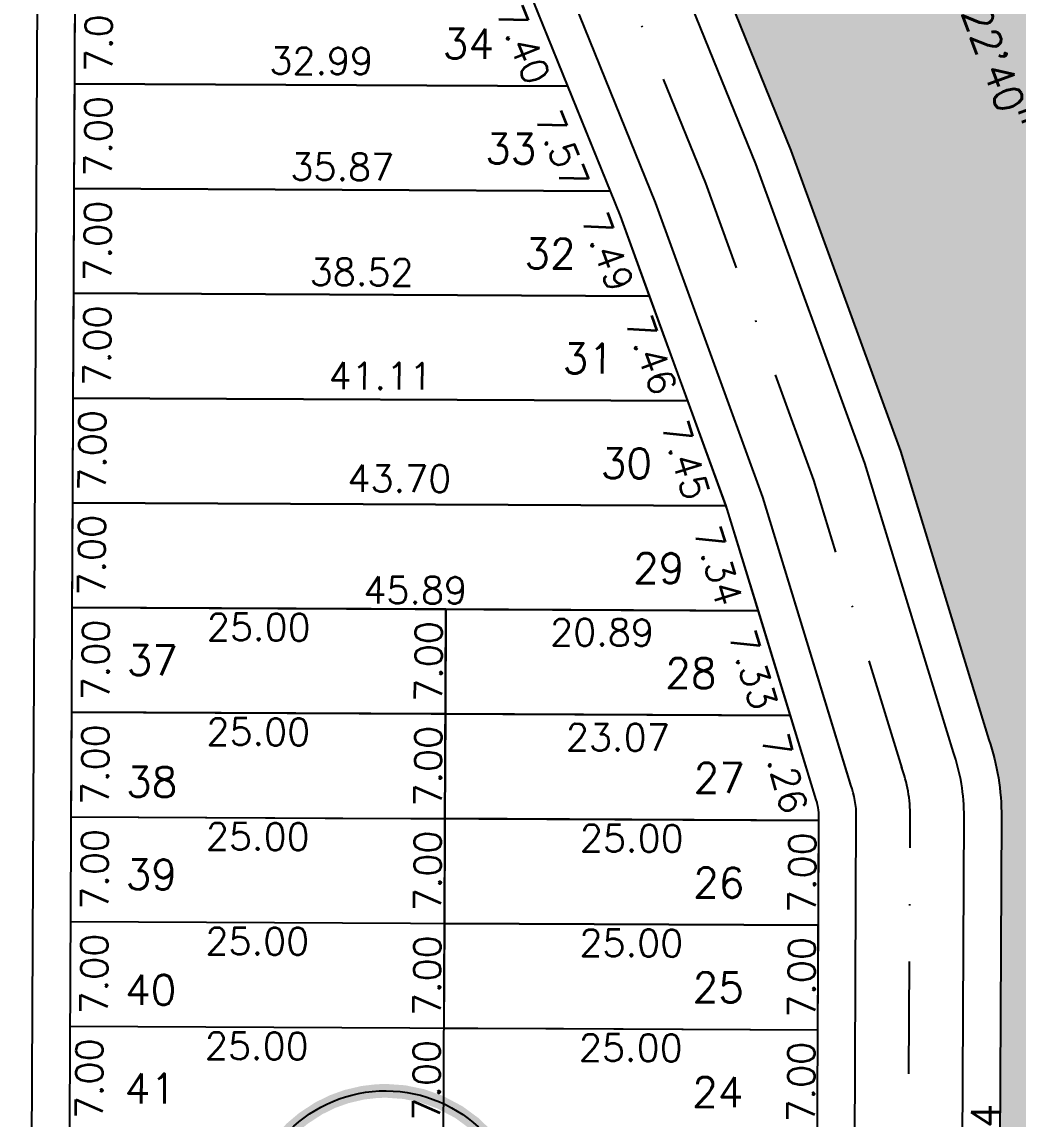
# Model space of a CAD drawing. Header units: millimetres. Extents: x -4430026 to 4783824, y 584 to 9593110.
# Drawn here: x 3050.2 to 3116.8, y 1856.4 to 1929.8 of the extents above; entities that cross this region are included whole.
import ezdxf
from ezdxf.enums import TextEntityAlignment as Align

# ---------------------------------------------------------------- set-up
doc = ezdxf.new("R2010")
doc.units = ezdxf.units.MM
doc.linetypes.add('DASHDOT', pattern=[1, 0.5, -0.25, 0, -0.25])
doc.linetypes.add('HIDDEN2', pattern=[0.1875, 0.125, -0.0625])
for name, color, linetype in [('BOUNDARY LOTES', 2, 'Continuous'), ('BOUNDARY VERDES', 92, 'Continuous'), ('Calçada', 1, 'Continuous'), ('Cota', 8, 'Continuous'), ('COTAS', 8, 'Continuous'), ('Lotes', 2, 'Continuous'), ('Numero de lotes', 5, 'Continuous'), ('númeraçãoquadras', 4, 'Continuous'), ('Projeção', 8, 'HIDDEN2'), ('QUADRA', 4, 'Continuous'), ('QUADROS', 2, 'Continuous'), ('Área Verde', 103, 'Continuous')]:
    doc.layers.add(name, color=color, linetype=linetype)
doc.styles.add('arcad1', font='romans.shx')
doc.styles.add('ROMANS', font='romans.shx')
doc.styles.add('STYLE1', font='sanss___.ttf')
doc.dimstyles.new('BOLA100', dxfattribs={"dimscale": 0, "dimtxt": 1.9, "dimasz": 0.18, "dimexe": 0.18, "dimexo": 0.063, "dimgap": 0, "dimtad": 1, "dimzin": 4, "dimdsep": 46, "dimtxsty": 'ROMANS', "dimcen": 0.09, "dimse1": 1, "dimse2": 1, "dimsd1": 1, "dimsd2": 1, "dimclrt": 256, "dimaunit": 1, "dimadec": 4, "dimazin": 0, "dimtfac": 1.2, "dimtix": 1, "dimtmove": 2, "dimatfit": 3, "dimfxl": 1, "dimtvp": 2, "dimtolj": 1, "dimtzin": 4, "dimarcsym": 0})
doc.dimstyles.get("Standard").update_dxf_attribs({"dimtxt": 0.18, "dimasz": 0.18, "dimexe": 0.18, "dimexo": 0.0625, "dimgap": 0.09, "dimtad": 0, "dimtih": 1, "dimtoh": 1, "dimdec": 4, "dimzin": 0, "dimdsep": 46, "dimtxsty": 'Standard', "dimcen": 0.09, "dimadec": 0, "dimazin": 0, "dimtfac": 1, "dimtdec": 4, "dimtofl": 0, "dimtmove": 0, "dimatfit": 3, "dimfxl": 1, "dimtolj": 1, "dimtzin": 0, "dimarcsym": 0})

# ---------------------------------------------------------------- blocks, each defined once
blk = doc.blocks.new('*D14373')
at = {"layer": 'DEFPOINTS', "color": 0, "linetype": 'ByBlock'}
for p in [(3604.911716839865, 1990.480090746032), (3526.384085516982, 1988.213258781657), (3530.47530264546, 1981.233788387856), (3075.494473396064, 1975.21301359845), (3524.484052509368, 1587.125151107655)]:
    blk.add_point(p, dxfattribs=at)
at = {"layer": 'COTAS', "linetype": 'ByBlock', "insert": (3531.365345708875, 1983.352887335888), "char_height": 1.9, "attachment_point": 5, "rotation": 45.69019537436011, "style": 'ROMANS'}
blk.add_mtext('\\A1;91°55\'24"', dxfattribs=at)
blk = doc.blocks.new('*D13751')
at = {"layer": 'DEFPOINTS', "color": 0, "linetype": 'ByBlock'}
for p in [(3109.622681141514, 1881.764970423707), (3115.699372157008, 1881.736183945917), (3109.357671376782, 1825.822646804252)]:
    blk.add_point(p, dxfattribs=at)
at = {"layer": 'COTAS', "linetype": 'ByBlock', "insert": (3114.616877933951, 1853.769522422117), "char_height": 1.9, "attachment_point": 5, "rotation": 89.72858067940417, "style": 'ROMANS'}
blk.add_mtext('\\A1;55.94', dxfattribs=at)
blk = doc.blocks.new('*D13778')
at = {"layer": 'DEFPOINTS', "color": 0, "linetype": 'ByBlock'}
for p in [(3103.390797701582, 1958.757422397533), (3112.911037004182, 1932.291211621107), (3120.091821163606, 1931.535030114538), (3120.091821163606, 1931.535030114538), (3130.852043315211, 1862.877831844971)]:
    blk.add_point(p, dxfattribs=at)
at = {"layer": 'COTAS', "linetype": 'ByBlock', "insert": (3114.377501232853, 1929.430508178427), "char_height": 1.9, "attachment_point": 5, "rotation": 290.2182040614317, "style": 'ROMANS'}
blk.add_mtext('\\A1;157°22\'40"', dxfattribs=at)
blk = doc.blocks.new('NUM_quadra')
at = {"color": 6, "const_width": 0.02}
blk.add_lwpolyline([(-0.0133520432061038, 0.1995538096409646), (-0.03396137207856104, 0.197095472313652), (-0.0578817124285985, 0.1914411329007772), (-0.07790545024554181, 0.1842029880920486), (-0.0980839678893761, 0.1742972611462264), (-0.1207629871017981, 0.1594249069193736), (-0.1377379490426744, 0.1450112319564166), (-0.1520556984439002, 0.1299194541657934), (-0.1625180437624446, 0.1165670856272393), (-0.1764344977441241, 0.09418528550563855), (-0.1852438537613963, 0.07539704665055813), (-0.1940684209960429, 0.04834716095183544), (-0.1985176143253418, 0.02430548914494118), (-0.2, 2.449293598294707e-17), (-0.1977479207858246, -0.02992924698156066), (-0.1921041628016216, -0.05564162681201971), (-0.1838936225002688, -0.07863291679524947), (-0.1712831141684111, -0.1032574200760946), (-0.1545538230998021, -0.126937448238237), (-0.1388948904680539, -0.143903472514972), (-0.1218702926523065, -0.1585800484576833), (-0.1045798103362554, -0.1704789232428245), (-0.08309400008057272, -0.1819213762882465), (-0.05305444697320133, -0.1928347107145593), (-0.03024527360995229, -0.1976998316242559), (-3.673940397442059e-17, -0.2), (0.03093315800827364, -0.1975933696651666), (0.06772550614199915, -0.1881841008635162), (0.1069104891608479, -0.1690270608730692), (0.1240420910364873, -0.1568870920480579), (0.1407237443089076, -0.1421155437933556), (0.1613804970022024, -0.118136934052489), (0.1736687274357323, -0.09919260612995974), (0.1869657857282061, -0.0710196801389201), (0.1962420223455323, -0.03858845249210724), (0.2, 0), (0.1989460999390915, 0.02050486086334195), (0.1943382022861565, 0.04725106487884616), (0.1870936531840374, 0.07068214016462095), (0.1741307933804454, 0.09837919900414235), (0.1635485483198982, 0.1151167769808291), (0.147166134549038, 0.1354331157505226), (0.1285083774114599, 0.1532501123493023), (0.1062576314788641, 0.1694382358043837), (0.07819320380287934, 0.1840810225934259), (0.05327206202334694, 0.1927747063485785), (0.02666753040880443, 0.1982141337591634), (1.224646799147353e-17, 0.2)], close=True, dxfattribs=at)
blk.add_circle((0, 0), 0.2)
at = {"color": 3, "insert": (-0.1114319926046001, 0.1285282569724242), "char_height": 0.038, "width": 0.2663, "attachment_point": 1, "style": 'STYLE1'}
blk.add_mtext('\\fArial|b0|i0|c0|p34;QUADRA', dxfattribs=at)
at = {"color": 3, "style": 'STYLE1'}
blk.add_attdef('00', text='', height=0.13, dxfattribs=at).set_placement((-2.886579864025407e-15, -0.1334628551621867), align=Align.CENTER)
blk = doc.blocks.new('*D8384')
at = {"layer": 'DEFPOINTS', "color": 0}
for p in [(3054.738240939128, 1876.602683845865), (3054.705080937567, 1869.602762388142), (3058.672635093969, 1869.583967305537)]:
    blk.add_point(p, dxfattribs=at)
at = {"layer": 'Cota', "color": 41, "insert": (3055.089255487921, 1873.100981749488), "char_height": 1.8, "attachment_point": 5, "rotation": 89.72858067941523, "style": 'ROMANS'}
blk.add_mtext('\\A1;7.00', dxfattribs=at)
blk = doc.blocks.new('*D8385')
at = {"layer": 'DEFPOINTS', "color": 0}
for p in [(3054.705080937566, 1869.602762388141), (3058.63947509327, 1862.584045847806), (3058.639475093492, 1862.584045847804)]:
    blk.add_point(p, dxfattribs=at)
at = {"layer": 'Cota', "color": 41, "insert": (3055.05609548745, 1866.101060291759), "char_height": 1.8, "attachment_point": 5, "rotation": 89.72858067932498, "style": 'ROMANS'}
blk.add_mtext('\\A1;7.00', dxfattribs=at)
blk = doc.blocks.new('*D8386')
at = {"layer": 'DEFPOINTS', "color": 0}
for p in [(3053.431304747242, 1862.608717972751), (3053.39814474568, 1855.608796515028), (3058.311878701116, 1855.585519193044)]:
    blk.add_point(p, dxfattribs=at)
at = {"layer": 'Cota', "color": 41, "insert": (3054.728499095067, 1859.102533636994), "char_height": 1.8, "attachment_point": 5, "rotation": 89.72858067941523, "style": 'ROMANS'}
blk.add_mtext('\\A1;7.00', dxfattribs=at)
blk = doc.blocks.new('*D8421')
at = {"layer": 'DEFPOINTS', "color": 0}
for p in [(3078.431024238524, 1862.490289395736), (3080.893511602337, 1862.478624110226), (3078.39786423696, 1855.490367938012)]:
    blk.add_point(p, dxfattribs=at)
at = {"layer": 'Cota', "color": 41, "insert": (3077.276971995228, 1858.995717095932), "char_height": 1.8, "attachment_point": 5, "rotation": 89.72858068766274, "style": 'ROMANS'}
blk.add_mtext('\\A1;7.00', dxfattribs=at)
blk = doc.blocks.new('*D8422')
at = {"layer": 'DEFPOINTS', "color": 0}
for p in [(3078.464184240402, 1869.490210853459), (3080.926671602813, 1869.478545567956), (3078.431024238524, 1862.490289395736)]:
    blk.add_point(p, dxfattribs=at)
at = {"layer": 'Cota', "color": 41, "insert": (3077.310131995704, 1865.995638553662), "char_height": 1.8, "attachment_point": 5, "rotation": 89.72858068766274, "style": 'ROMANS'}
blk.add_mtext('\\A1;7.00', dxfattribs=at)
blk = doc.blocks.new('*D8423')
at = {"layer": 'DEFPOINTS', "color": 0}
for p in [(3078.497344241964, 1876.490132311184), (3080.959831603291, 1876.478467025687), (3078.464184240402, 1869.490210853459)]:
    blk.add_point(p, dxfattribs=at)
at = {"layer": 'Cota', "color": 41, "insert": (3077.343291996182, 1872.995560011392), "char_height": 1.8, "attachment_point": 5, "rotation": 89.72858068766274, "style": 'ROMANS'}
blk.add_mtext('\\A1;7.00', dxfattribs=at)
blk = doc.blocks.new('*D8424')
at = {"layer": 'DEFPOINTS', "color": 0}
for p in [(3053.431304747238, 1862.608717972751), (3078.431024239117, 1862.490289395733), (3078.408026568075, 1857.635588448582)]:
    blk.add_point(p, dxfattribs=at)
at = {"layer": 'Cota', "color": 41, "insert": (3065.925220537226, 1861.29476234392), "char_height": 1.8, "attachment_point": 5, "rotation": 359.7285806793863, "style": 'ROMANS'}
blk.add_mtext('\\A1;25.00', dxfattribs=at)
blk = doc.blocks.new('*D8425')
at = {"layer": 'DEFPOINTS', "color": 0}
for p in [(3078.431024239118, 1862.490289395733), (3103.430743730998, 1862.371860818714), (3103.407746059951, 1857.517159871561)]:
    blk.add_point(p, dxfattribs=at)
at = {"layer": 'Cota', "color": 41, "insert": (3090.924940029105, 1861.176333766911), "char_height": 1.8, "attachment_point": 5, "rotation": 359.72858067933146, "style": 'ROMANS'}
blk.add_mtext('\\A1;25.00', dxfattribs=at)
blk = doc.blocks.new('*D8479')
at = {"layer": 'DEFPOINTS', "color": 0}
for p in [(3103.430743730994, 1862.371860818714), (3105.930715672569, 1862.360017961046), (3103.397583729433, 1855.371939360991)]:
    blk.add_point(p, dxfattribs=at)
at = {"layer": 'Cota', "color": 41, "insert": (3102.314176064954, 1858.877110947279), "char_height": 1.8, "attachment_point": 5, "rotation": 89.728580679325, "style": 'ROMANS'}
blk.add_mtext('\\A1;7.00', dxfattribs=at)
blk = doc.blocks.new('*D8512')
at = {"layer": 'DEFPOINTS', "color": 0}
for p in [(3053.464464749392, 1869.608639430475), (3078.464184241276, 1869.490210853455), (3078.441186570233, 1864.635509906303)]:
    blk.add_point(p, dxfattribs=at)
at = {"layer": 'Cota', "color": 41, "insert": (3065.958380539383, 1868.294683801643), "char_height": 1.8, "attachment_point": 5, "rotation": 359.72858067938216, "style": 'ROMANS'}
blk.add_mtext('\\A1;25.00', dxfattribs=at)
blk = doc.blocks.new('*D8513')
at = {"layer": 'DEFPOINTS', "color": 0}
for p in [(3053.497624750365, 1876.608560888203), (3078.497344242248, 1876.490132311183), (3078.474346571205, 1871.635431364033)]:
    blk.add_point(p, dxfattribs=at)
at = {"layer": 'Cota', "color": 41, "insert": (3065.991540540355, 1875.294605259372), "char_height": 1.8, "attachment_point": 5, "rotation": 359.72858067938216, "style": 'ROMANS'}
blk.add_mtext('\\A1;25.00', dxfattribs=at)
blk = doc.blocks.new('*D8514')
at = {"layer": 'DEFPOINTS', "color": 0}
for p in [(3078.464184240686, 1869.490210853456), (3103.463903732566, 1869.371782276438), (3103.440906061519, 1864.517081329286)]:
    blk.add_point(p, dxfattribs=at)
at = {"layer": 'Cota', "color": 41, "insert": (3090.958100030673, 1868.176255224636), "char_height": 1.8, "attachment_point": 5, "rotation": 359.72858067933146, "style": 'ROMANS'}
blk.add_mtext('\\A1;25.00', dxfattribs=at)
blk = doc.blocks.new('*D8515')
at = {"layer": 'DEFPOINTS', "color": 0}
for p in [(3103.463903732563, 1869.371782276438), (3105.963875674138, 1869.359939418769), (3103.430743731001, 1862.371860818714)]:
    blk.add_point(p, dxfattribs=at)
at = {"layer": 'Cota', "color": 41, "insert": (3102.347336066523, 1865.877032405002), "char_height": 1.8, "attachment_point": 5, "rotation": 89.728580679325, "style": 'ROMANS'}
blk.add_mtext('\\A1;7.00', dxfattribs=at)
blk = doc.blocks.new('*D8516')
at = {"layer": 'DEFPOINTS', "color": 0}
for p in [(3078.497344242248, 1876.490132311183), (3103.497063734132, 1876.371703734165), (3103.474066063085, 1871.517002787013)]:
    blk.add_point(p, dxfattribs=at)
at = {"layer": 'Cota', "color": 41, "insert": (3090.991260032237, 1875.176176682364), "char_height": 1.8, "attachment_point": 5, "rotation": 359.72858067933146, "style": 'ROMANS'}
blk.add_mtext('\\A1;25.00', dxfattribs=at)
blk = doc.blocks.new('*D8517')
at = {"layer": 'DEFPOINTS', "color": 0}
for p in [(3103.497063734125, 1876.371703734165), (3105.997035675703, 1876.359860876496), (3103.463903732564, 1869.371782276441)]:
    blk.add_point(p, dxfattribs=at)
at = {"layer": 'Cota', "color": 41, "insert": (3102.380496068087, 1872.876953862729), "char_height": 1.8, "attachment_point": 5, "rotation": 89.728580679325, "style": 'ROMANS'}
blk.add_mtext('\\A1;7.00', dxfattribs=at)
blk = doc.blocks.new('*D8518')
at = {"layer": 'DEFPOINTS', "color": 0}
for p in [(3078.530504243602, 1883.490053768909), (3101.596735325449, 1883.380784505905), (3101.572538774463, 1878.273005434473)]:
    blk.add_point(p, dxfattribs=at)
at = {"layer": 'QUADROS', "color": 41, "insert": (3090.056476948062, 1881.927599671014), "char_height": 1.8, "attachment_point": 5, "rotation": 359.7285806882945, "style": 'ROMANS'}
blk.add_mtext('\\A1;23.07', dxfattribs=at)
blk = doc.blocks.new('*D8519')
at = {"layer": 'DEFPOINTS', "color": 0}
for p in [(3078.563664245203, 1890.489975226493), (3099.450639099039, 1890.391029527768), (3099.426479557842, 1885.291063050017)]:
    blk.add_point(p, dxfattribs=at)
at = {"layer": 'QUADROS', "color": 41, "insert": (3089.000045845447, 1888.94049550453), "char_height": 1.8, "attachment_point": 5, "rotation": 359.7285806882945, "style": 'ROMANS'}
blk.add_mtext('\\A1;20.89', dxfattribs=at)
blk = doc.blocks.new('*D8520')
at = {"layer": 'DEFPOINTS', "color": 0}
for p in [(3054.804560942371, 1890.602526761172), (3054.771400940806, 1883.602605303448), (3058.738955097211, 1883.583810220842)]:
    blk.add_point(p, dxfattribs=at)
at = {"layer": 'Cota', "color": 41, "insert": (3055.155575491165, 1887.100824664794), "char_height": 1.8, "attachment_point": 5, "rotation": 89.72858067938546, "style": 'ROMANS'}
blk.add_mtext('\\A1;7.00', dxfattribs=at)
blk = doc.blocks.new('*D8521')
at = {"layer": 'DEFPOINTS', "color": 0}
for p in [(3054.771400940805, 1883.602605303448), (3058.705795096511, 1876.583888763112), (3058.705795096734, 1876.583888763111)]:
    blk.add_point(p, dxfattribs=at)
at = {"layer": 'Cota', "color": 41, "insert": (3055.122415490691, 1880.100903207066), "char_height": 1.8, "attachment_point": 5, "rotation": 89.72858067932498, "style": 'ROMANS'}
blk.add_mtext('\\A1;7.00', dxfattribs=at)
blk = doc.blocks.new('*D8522')
at = {"layer": 'DEFPOINTS', "color": 0}
for p in [(3078.530504243641, 1883.490053768766), (3080.992991606051, 1883.478388483263), (3078.497344241767, 1876.490132311043)]:
    blk.add_point(p, dxfattribs=at)
at = {"layer": 'Cota', "color": 41, "insert": (3077.376451998943, 1879.995481468969), "char_height": 1.8, "attachment_point": 5, "rotation": 89.72858068766274, "style": 'ROMANS'}
blk.add_mtext('\\A1;7.00', dxfattribs=at)
blk = doc.blocks.new('*D8523')
at = {"layer": 'DEFPOINTS', "color": 0}
for p in [(3078.563664245202, 1890.489975226492), (3081.026151606528, 1890.478309940994), (3078.530504243641, 1883.490053768766)]:
    blk.add_point(p, dxfattribs=at)
at = {"layer": 'Cota', "color": 41, "insert": (3077.40961199942, 1886.995402926699), "char_height": 1.8, "attachment_point": 5, "rotation": 89.72858068766274, "style": 'ROMANS'}
blk.add_mtext('\\A1;7.00', dxfattribs=at)
blk = doc.blocks.new('*D8524')
at = {"layer": 'DEFPOINTS', "color": 0}
for p in [(3053.530784752635, 1883.608482345782), (3078.530504244515, 1883.490053768762), (3078.507506573472, 1878.635352821612)]:
    blk.add_point(p, dxfattribs=at)
at = {"layer": 'Cota', "color": 41, "insert": (3066.024700542623, 1882.294526716951), "char_height": 1.8, "attachment_point": 5, "rotation": 359.7285806793832, "style": 'ROMANS'}
blk.add_mtext('\\A1;25.00', dxfattribs=at)
blk = doc.blocks.new('*D8525')
at = {"layer": 'DEFPOINTS', "color": 0}
for p in [(3053.563944753606, 1890.60840380351), (3078.563664245486, 1890.489975226491), (3078.540666574444, 1885.635274279339)]:
    blk.add_point(p, dxfattribs=at)
at = {"layer": 'Cota', "color": 41, "insert": (3066.057860543594, 1889.294448174678), "char_height": 1.8, "attachment_point": 5, "rotation": 359.72858067938427, "style": 'ROMANS'}
blk.add_mtext('\\A1;25.00', dxfattribs=at)
blk = doc.blocks.new('*D8526')
at = {"layer": 'DEFPOINTS', "color": 0}
for p in [(3099.450639099039, 1890.391029527768), (3101.596735325448, 1883.380784505904), (3096.728074781408, 1881.890306785276)]:
    blk.add_point(p, dxfattribs=at)
at = {"layer": 'QUADROS', "color": 41, "insert": (3099.097332371831, 1886.449246852892), "char_height": 1.8, "attachment_point": 5, "rotation": 287.02129420976786, "style": 'ROMANS'}
blk.add_mtext('\\A1;7.33', dxfattribs=at)
blk = doc.blocks.new('*D8527')
at = {"layer": 'DEFPOINTS', "color": 0}
for p in [(3101.596735325448, 1883.380784505905), (3096.790348553729, 1882.080470316744), (3103.492958481349, 1876.371723181554)]:
    blk.add_point(p, dxfattribs=at)
at = {"layer": 'QUADROS', "color": 41, "insert": (3101.213533186262, 1879.516081806222), "char_height": 1.8, "attachment_point": 5, "rotation": 285.13834548939894, "style": 'ROMANS'}
blk.add_mtext('\\A1;7.26', dxfattribs=at)
blk = doc.blocks.new('*D8528')
at = {"layer": 'DEFPOINTS', "color": 0}
for p in [(3054.937200948752, 1918.602212592208), (3054.90404094719, 1911.602291134485), (3058.871595103592, 1911.58349605188)]:
    blk.add_point(p, dxfattribs=at)
at = {"layer": 'Cota', "color": 41, "insert": (3055.288215497544, 1915.100510495831), "char_height": 1.8, "attachment_point": 5, "rotation": 89.72858067941523, "style": 'ROMANS'}
blk.add_mtext('\\A1;7.00', dxfattribs=at)
blk = doc.blocks.new('*D8529')
at = {"layer": 'DEFPOINTS', "color": 0}
for p in [(3054.90404094719, 1911.602291134484), (3058.838435102893, 1904.583574594148), (3058.838435103115, 1904.583574594147)]:
    blk.add_point(p, dxfattribs=at)
at = {"layer": 'Cota', "color": 41, "insert": (3055.255055497072, 1908.100589038102), "char_height": 1.8, "attachment_point": 5, "rotation": 89.72858067932498, "style": 'ROMANS'}
blk.add_mtext('\\A1;7.00', dxfattribs=at)
blk = doc.blocks.new('*D8530')
at = {"layer": 'DEFPOINTS', "color": 0}
for p in [(3053.630264756863, 1904.608246719094), (3053.597104755303, 1897.608325261372), (3058.510838710738, 1897.585047939388)]:
    blk.add_point(p, dxfattribs=at)
at = {"layer": 'Cota', "color": 41, "insert": (3054.927459104689, 1901.102062383338), "char_height": 1.8, "attachment_point": 5, "rotation": 89.72858067942266, "style": 'ROMANS'}
blk.add_mtext('\\A1;7.00', dxfattribs=at)
blk = doc.blocks.new('*D8531')
at = {"layer": 'DEFPOINTS', "color": 0}
for p in [(3053.597104755303, 1897.608325261372), (3053.56394475373, 1890.608403803648), (3058.477678710261, 1890.58512648165)]:
    blk.add_point(p, dxfattribs=at)
at = {"layer": 'Cota', "color": 41, "insert": (3054.894299104218, 1894.102140925607), "char_height": 1.8, "attachment_point": 5, "rotation": 89.72858067932498, "style": 'ROMANS'}
blk.add_mtext('\\A1;7.00', dxfattribs=at)
blk = doc.blocks.new('*D8532')
at = {"layer": 'DEFPOINTS', "color": 0}
for p in [(3055.003520951992, 1932.602055507516), (3054.970360950428, 1925.602134049791), (3058.937915106834, 1925.583338967186)]:
    blk.add_point(p, dxfattribs=at)
at = {"layer": 'Cota', "color": 41, "insert": (3055.354535500787, 1929.100353411138), "char_height": 1.8, "attachment_point": 5, "rotation": 89.72858067939295, "style": 'ROMANS'}
blk.add_mtext('\\A1;7.00', dxfattribs=at)
blk = doc.blocks.new('*D8533')
at = {"layer": 'DEFPOINTS', "color": 0}
for p in [(3054.970360950428, 1925.602134049791), (3058.904755106134, 1918.583417509454), (3058.904755106356, 1918.583417509453)]:
    blk.add_point(p, dxfattribs=at)
at = {"layer": 'Cota', "color": 41, "insert": (3055.321375500313, 1922.100431953409), "char_height": 1.8, "attachment_point": 5, "rotation": 89.72858067932498, "style": 'ROMANS'}
blk.add_mtext('\\A1;7.00', dxfattribs=at)
blk = doc.blocks.new('*D8534')
at = {"layer": 'DEFPOINTS', "color": 0}
for p in [(3097.291672816369, 1897.401335517882), (3092.25372816995, 1895.849798018532), (3099.450639099039, 1890.391029527768)]:
    blk.add_point(p, dxfattribs=at)
at = {"layer": 'QUADROS', "color": 41, "insert": (3096.773746760231, 1893.404227877502), "char_height": 1.8, "attachment_point": 5, "rotation": 287.1172798996181, "style": 'ROMANS'}
blk.add_mtext('\\A1;7.34', dxfattribs=at)
blk = doc.blocks.new('*D8535')
at = {"layer": 'DEFPOINTS', "color": 0}
for p in [(3094.737850570087, 1904.41351201818), (3090.060029630744, 1902.972881937454), (3097.291672816369, 1897.401335517882)]:
    blk.add_point(p, dxfattribs=at)
at = {"layer": 'QUADROS', "color": 41, "insert": (3094.597414349277, 1900.470922832015), "char_height": 1.8, "attachment_point": 5, "rotation": 287.117279899692, "style": 'ROMANS'}
blk.add_mtext('\\A1;7.45', dxfattribs=at)
blk = doc.blocks.new('*D8536')
at = {"layer": 'DEFPOINTS', "color": 0}
for p in [(3092.184028323807, 1911.42568851848), (3087.636251551631, 1909.769396282908), (3094.737850570088, 1904.413512018181)]:
    blk.add_point(p, dxfattribs=at)
at = {"layer": 'QUADROS', "color": 41, "insert": (3092.29580817657, 1907.495261525858), "char_height": 1.8, "attachment_point": 5, "rotation": 290.0115340745444, "style": 'ROMANS'}
blk.add_mtext('\\A1;7.46', dxfattribs=at)
blk = doc.blocks.new('*D8537')
at = {"layer": 'DEFPOINTS', "color": 0}
for p in [(3089.562614559093, 1918.438185213065), (3084.706474413371, 1916.622861345433), (3092.184028323805, 1911.425688518479)]:
    blk.add_point(p, dxfattribs=at)
at = {"layer": 'QUADROS', "color": 41, "insert": (3089.389272361594, 1914.377169162502), "char_height": 1.8, "attachment_point": 5, "rotation": 290.49676470783265, "style": 'ROMANS'}
blk.add_mtext('\\A1;7.49', dxfattribs=at)
blk = doc.blocks.new('*D8538')
at = {"layer": 'DEFPOINTS', "color": 0}
for p in [(3086.723315537357, 1925.451714072871), (3081.579061939463, 1923.369156989264), (3089.562614559093, 1918.438185213065)]:
    blk.add_point(p, dxfattribs=at)
at = {"layer": 'QUADROS', "color": 41, "insert": (3086.335638937707, 1921.213286686967), "char_height": 1.8, "attachment_point": 5, "rotation": 292.0396643724708, "style": 'ROMANS'}
blk.add_mtext('\\A1;7.57', dxfattribs=at)
blk = doc.blocks.new('*D8539')
at = {"layer": 'DEFPOINTS', "color": 0}
for p in [(3083.947300328286, 1932.308921656527), (3079.029081071541, 1930.317870446292), (3086.723315537357, 1925.45171407287)]:
    blk.add_point(p, dxfattribs=at)
at = {"layer": 'QUADROS', "color": 41, "insert": (3083.754016163452, 1928.240160782068), "char_height": 1.8, "attachment_point": 5, "rotation": 292.0396643724313, "style": 'ROMANS'}
blk.add_mtext('\\A1;7.40', dxfattribs=at)
blk = doc.blocks.new('*D8542')
at = {"layer": 'DEFPOINTS', "color": 0}
for p in [(3053.563944753486, 1890.608403803649), (3099.450639099039, 1890.391029527768), (3099.439547412748, 1888.049626278337)]:
    blk.add_point(p, dxfattribs=at)
at = {"layer": 'QUADROS', "color": 41, "insert": (3076.513253954486, 1891.758273019415), "char_height": 1.8, "attachment_point": 5, "rotation": 359.7285806882945, "style": 'ROMANS'}
blk.add_mtext('\\A1;45.89', dxfattribs=at)
blk = doc.blocks.new('*D8543')
at = {"layer": 'DEFPOINTS', "color": 0}
for p in [(3053.597104755049, 1897.608325261372), (3097.291672816369, 1897.401335517882), (3097.282758500772, 1895.519565067563)]:
    blk.add_point(p, dxfattribs=at)
at = {"layer": 'QUADROS', "color": 41, "insert": (3075.452528184626, 1899.223019542622), "char_height": 1.8, "attachment_point": 5, "rotation": 359.7285806882945, "style": 'ROMANS'}
blk.add_mtext('\\A1;43.70', dxfattribs=at)
blk = doc.blocks.new('*D8544')
at = {"layer": 'DEFPOINTS', "color": 0}
for p in [(3053.630264756864, 1904.608246719094), (3094.737850570087, 1904.41351201818), (3094.728246512791, 1902.386140311932)]:
    blk.add_point(p, dxfattribs=at)
at = {"layer": 'QUADROS', "color": 41, "insert": (3074.191507320694, 1906.083467265911), "char_height": 1.8, "attachment_point": 5, "rotation": 359.7285806882945, "style": 'ROMANS'}
blk.add_mtext('\\A1;41.11', dxfattribs=at)
blk = doc.blocks.new('*D8545')
at = {"layer": 'DEFPOINTS', "color": 0}
for p in [(3053.663424758171, 1911.608168176819), (3092.184028323806, 1911.42568851848), (3092.174118481647, 1909.333767053692)]:
    blk.add_point(p, dxfattribs=at)
at = {"layer": 'QUADROS', "color": 41, "insert": (3072.930870413345, 1913.024966486593), "char_height": 1.8, "attachment_point": 5, "rotation": 359.7285806882945, "style": 'ROMANS'}
blk.add_mtext('\\A1;38.52', dxfattribs=at)
blk = doc.blocks.new('*D8546')
at = {"layer": 'DEFPOINTS', "color": 0}
for p in [(3053.696584759906, 1918.608089634541), (3089.562614559093, 1918.438185213065), (3089.552840606144, 1916.374949326887)]:
    blk.add_point(p, dxfattribs=at)
at = {"layer": 'QUADROS', "color": 41, "insert": (3071.636879421068, 1920.05986114157), "char_height": 1.8, "attachment_point": 5, "rotation": 359.7285806882945, "style": 'ROMANS'}
blk.add_mtext('\\A1;35.87', dxfattribs=at)
blk = doc.blocks.new('*D8547')
at = {"layer": 'DEFPOINTS', "color": 0}
for p in [(3053.729744761297, 1925.608011092265), (3086.723315537356, 1925.451714072871), (3086.713910040972, 1923.466257648955)]:
    blk.add_point(p, dxfattribs=at)
at = {"layer": 'QUADROS', "color": 41, "insert": (3070.234178367461, 1927.144365762828), "char_height": 1.8, "attachment_point": 5, "rotation": 359.7285806882945, "style": 'ROMANS'}
blk.add_mtext('\\A1;32.99', dxfattribs=at)

msp = doc.modelspace()

# ---------------------------------------------------------------- hatches: boundary and pattern name
at = {"layer": 'BOUNDARY VERDES'}
h = msp.add_hatch(dxfattribs=at)
h.set_pattern_fill('GRASS', color=256, scale=3, angle=-0.271419311709254, style=0)
h.set_pattern_definition([(89.72858068829075, (3078.913099958789, 1593.619711941736), (-2.11124754344222, 2.131345538752566), [0.5624999999999998, -3.680140688999999]), (44.72858068829074, (3078.913099958789, 1593.619711941736), (-2.111247543999205, 2.131345539314854), [0.5625, -2.4375]), (134.7285806882907, (3078.913099958789, 1593.619711941736), (-2.131345539314854, -2.111247543999205), [0.5625, -2.4375])])
edge = h.paths.add_edge_path()
edge.add_line((3248.029637216011, 1759.928349246126), (3165.143377995435, 1785.420314749782))
edge.add_line((3165.143377995436, 1785.420314749782), (3159.727347875487, 1817.91116998172))
edge.add_line((3159.727347875488, 1817.91116998172), (3154.269339797101, 1827.011036350136))
edge.add_line((3154.269339797101, 1827.011036350136), (3130.852277945799, 1862.879585232885))
edge.add_line((3130.852277945799, 1862.879585232885), (3120.092055794201, 1931.53678350245))
edge.add_line((3120.092055794201, 1931.53678350245), (3103.39103233217, 1958.759175785447))
edge.add_line((3103.39103233217, 1958.759175785447), (3100.915733512735, 1975.947846163658))
edge.add_line((3100.915733512736, 1975.947846163658), (3080.721496309015, 1975.363747944664))
edge.add_line((3080.721496309015, 1975.363747944664), (3083.218490152134, 1966.142802923372))
edge.add_line((3083.218490152134, 1966.142802923371), (3084.64766954472, 1962.276357915141))
edge.add_line((3084.64766954472, 1962.276357915142), (3088.088883713485, 1953.949822353943))
edge.add_line((3088.088883713485, 1953.949822353943), (3094.136415202034, 1939.651956394109))
edge.add_line((3094.136415202034, 1939.651956394109), (3101.624377729957, 1921.15547508345))
edge.add_line((3101.624377729957, 1921.15547508345), (3108.944664294082, 1901.055743594693))
edge.add_line((3108.944664294082, 1901.055743594693), (3114.853488421574, 1881.754509840539))
edge.add_arc((3099.998453535185, 1876.673374286095), 15.69999999995151, -0.2714193206310256, 18.883152145261704, ccw=False)
edge.add_line((3115.698277376031, 1876.599001139723), (3115.510894210985, 1837.043290163729))
edge.add_line((3115.510894210985, 1837.04329016373), (3226.032091453106, 1710.203165965039))
edge.add_line((3226.032091453106, 1710.203165965039), (3243.994408792268, 1684.135810448027))
edge.add_line((3243.994408792268, 1684.135810448028), (3289.809524246125, 1592.620654227697))
edge.add_line((3289.809524246125, 1592.620654227696), (3465.934977293367, 1591.789438431038))
edge.add_line((3465.934977293366, 1591.789438431038), (3402.047700452167, 1629.417426307541))
edge.add_line((3402.047700452169, 1629.41742630754), (3386.235006165332, 1653.697790509898))
edge.add_line((3386.235006165331, 1653.697790509898), (3301.388583205662, 1732.11078431849))
edge.add_line((3301.388583205661, 1732.11078431849), (3267.502186354127, 1743.277107127421))
edge.add_line((3267.502186354128, 1743.277107127421), (3248.029637216012, 1759.928349246126))

# ---------------------------------------------------------------- linework, layer by layer
at = {"layer": 'BOUNDARY LOTES', "elevation": 2.439200347918005}
for points in [[(3083.947300328282, 1932.308921656527), (3053.762165675035, 1932.451914562721), (3053.729744761293, 1925.608011092266), (3086.723315537357, 1925.451714072871)], [(3086.723315537357, 1925.451714072871), (3053.729744761295, 1925.608011092265), (3053.696584759732, 1918.608089634542), (3089.56261455909, 1918.438185213067)], [(3090.234867255822, 1916.777612073896), (3089.562614559097, 1918.438185213067), (3053.696584759728, 1918.608089634542), (3053.663424758167, 1911.608168176818), (3092.184028323801, 1911.425688518481)], [(3092.184028323799, 1911.425688518482), (3053.663424758167, 1911.608168176819), (3053.630264756606, 1904.608246719097), (3094.737850570084, 1904.413512018183)], [(3094.737850570084, 1904.413512018182), (3053.63026475661, 1904.608246719097), (3053.597104755048, 1897.608325261373), (3097.291672816367, 1897.401335517883)], [(3097.372285370338, 1897.179992995942), (3097.291672816367, 1897.401335517883), (3053.597104755043, 1897.608325261373), (3053.56394475348, 1890.608403803649), (3099.450639099039, 1890.39102952777)], [(3078.563664245205, 1890.489975226492), (3053.563944753485, 1890.608403803649), (3053.530784751922, 1883.608482345925), (3078.5305042436, 1883.490053768909)], [(3099.450639099035, 1890.391029527768), (3078.563664245203, 1890.489975226493), (3078.530504243602, 1883.49005376891), (3101.596735325445, 1883.380784505906)], [(3078.530504243602, 1883.490053768909), (3053.530784751922, 1883.608482345926), (3053.497624750363, 1876.6085608882), (3062.497523767437, 1876.56592660048), (3070.497434004837, 1876.528029455827), (3078.497344241995, 1876.490132311186)], [(3103.497063734123, 1876.371703734166), (3078.497344242241, 1876.490132311184), (3078.464184240683, 1869.490210853459), (3103.46390373256, 1869.371782276439)], [(3103.463903732558, 1869.37178227644), (3078.464184240679, 1869.490210853458), (3078.431024239116, 1862.490289395735), (3086.430934476522, 1862.452392251086), (3094.430844713926, 1862.414495106436), (3103.430743730996, 1862.371860818714)]]:
    msp.add_lwpolyline(points, close=True, dxfattribs=at)
msp.add_lwpolyline([(3101.596735325446, 1883.380784505905), (3078.530504243602, 1883.490053768908), (3078.497344241995, 1876.490132311186), (3103.492958481349, 1876.371723181555, 0.08699971681101978), (3103.322750997582, 1877.742736861839)], format="xyb", close=True, dxfattribs=at)
at = {"layer": 'Calçada'}
for p, q in [((3050.224497310519, 1713.410890650655, 2.439200347918005), (3051.378519405185, 1957.019565035533, 2.439200347918005)), ((3099.29046164921, 1920.25837200769, 2.439200347918005), (3091.826367086187, 1938.695895575784, 2.439200347918005)), ((3106.573275170354, 1900.261532406441, 2.439200347918005), (3099.29046164921, 1920.25837200769, 2.439200347918005)), ((3112.495564946462, 1880.916312974948, 2.439200347918005), (3106.573275170354, 1900.261532406441, 2.439200347918005)), ((3105.232409383739, 1714.950820189294, 2.439200347918005), (3105.998386213181, 1876.644951427606, 2.439200347918005)), ((3113.017177145718, 1838.37550980047, 2.439200347918005), (3113.198305426858, 1876.610843997422, 2.439200347918005))]:
    msp.add_line(p, q, dxfattribs=at)
at = {"layer": 'Calçada', "elevation": 2.439200347918005}
msp.add_lwpolyline([(3105.635416661369, 1878.728768825704), (3099.743674494056, 1897.974204184214), (3092.568783336595, 1917.674715149602), (3085.173428512728, 1935.942440418643), (3079.139575730599, 1950.207966520107), (3075.612978023239, 1958.741100402689), (3074.916378021387, 1960.625654303999, 0.3188607157603153), (3071.092729109726, 1963.238174570221), (3057.270815164861, 1962.990176623845)], format="xyb", dxfattribs=at)
msp.add_lwpolyline([(3105.610953539212, 1878.808677861577), (3099.743674494056, 1897.974204184214), (3092.568783336595, 1917.674715149602), (3085.173428512728, 1935.942440418642), (3079.139575730599, 1950.207966520106), (3075.612978023239, 1958.741100402688), (3075.408634309184, 1959.293923748226)], dxfattribs=at)
at = {"layer": 'Calçada'}
for centre, radius, start, end in [((3099.99845353515, 1876.673374286083, 2.439200347918005), 13.2, 359.7285806794357, 19.05184108941418), ((3099.998453535132, 1876.673374286087, 2.439200347918005), 5.999999999999999, 359.7285806793315, 20.03327113805013)]:
    msp.add_arc(centre, radius, start, end, dxfattribs=at)
at = {"layer": 'Lotes'}
for p, q in [((3077.709973489913, 1710.279844127169, 2.439200347918005), (3078.563664245203, 1890.489975226492, 2.439200347918005)), ((3053.530784751925, 1883.608482345925, 2.439200347918005), (3101.596735325448, 1883.380784505905, 2.439200347918005)), ((3053.497624750365, 1876.608560888201, 2.439200347918005), (3103.497063734125, 1876.371703734165, 2.439200347918005)), ((3053.464464748803, 1869.608639430478, 2.439200347918005), (3103.46390373256, 1869.371782276438, 2.439200347918005)), ((3053.431304747238, 1862.608717972751, 2.439200347918005), (3103.430743730998, 1862.371860818714, 2.439200347918005))]:
    msp.add_line(p, q, dxfattribs=at)
at = {"layer": 'Projeção', "linetype": 'DASHDOT', "ltscale": 15}
msp.add_line((3107.871679309835, 1512.136661720044, 2.439200347918005), (3109.598345820014, 1876.627897712516, 2.439200347918005), dxfattribs=at)
at = {"layer": 'Projeção', "linetype": 'DASHDOT', "ltscale": 15, "elevation": 2.439200347918005}
msp.add_lwpolyline([(3109.053259242839, 1879.862495418263), (3103.158474832206, 1899.117868295328), (3095.929622492902, 1918.966543578645), (3088.499897799457, 1937.319167997213), (3082.460968383973, 1951.596696520393), (3078.96605941263, 1960.05315473723), (3076.42250599716, 1966.934382844457)], dxfattribs=at)
at = {"layer": 'Projeção', "linetype": 'DASHDOT', "ltscale": 15}
msp.add_arc((3099.998453535132, 1876.673374286087, 2.439200347918005), 9.599999999999998, 359.7285806793315, 20.03327113805013, dxfattribs=at)
at = {"layer": 'QUADRA', "elevation": 2.439200347918005}
msp.add_lwpolyline([(3103.322750997584, 1877.742736861837), (3097.372285370342, 1897.17999299594), (3090.234867255826, 1916.777612073878), (3082.863380396942, 1934.986379600191), (3076.833053054647, 1949.243570686574), (3072.075410095021, 1960.755403821175), (3053.894699560146, 1960.429198717149), (3052.707499085646, 1709.816723306734), (3102.712447896617, 1710.74296494765), (3103.497922001144, 1876.5528798932)], dxfattribs=at)
at = {"layer": 'QUADRA'}
msp.add_arc((3099.497966882444, 1876.571828465516, 2.439200347918005), 3.999999999998515, 357.1325060460748, 17.02129420990113, dxfattribs=at)
at = {"layer": 'QUADROS'}
for p, q in [((3053.729744761507, 1925.608011092264, 2.439200347918005), (3086.723315537357, 1925.45171407287, 2.439200347918005)), ((3053.696584759907, 1918.608089634541, 2.439200347918005), (3089.562614559093, 1918.438185213065, 2.439200347918005)), ((3053.663424758302, 1911.608168176818, 2.439200347918005), (3092.184028323806, 1911.42568851848, 2.439200347918005)), ((3053.630264756697, 1904.608246719094, 2.439200347918005), (3094.737850570087, 1904.41351201818, 2.439200347918005)), ((3053.597104755096, 1897.608325261372, 2.439200347918005), (3097.291672816369, 1897.401335517882, 2.439200347918005)), ((3053.563944753494, 1890.608403803648, 2.439200347918005), (3099.450639099039, 1890.391029527768, 2.439200347918005))]:
    msp.add_line(p, q, dxfattribs=at)
at = {"layer": 'Área Verde', "elevation": 2.439200347918005}
msp.add_lwpolyline([(3386.235006165331, 1653.697790509898), (3301.388583205661, 1732.11078431849), (3267.502186354128, 1743.277107127421), (3248.029637216011, 1759.928349246126), (3165.143377995436, 1785.420314749782), (3159.727347875488, 1817.91116998172), (3154.269339797101, 1827.011036350136), (3130.852277945799, 1862.879585232885), (3120.092055794201, 1931.53678350245), (3103.39103233217, 1958.759175785447), (3100.915733512736, 1975.947846163658), (3080.721496309015, 1975.363747944664), (3083.218490152134, 1966.142802923371), (3084.64766954472, 1962.276357915142), (3088.088883713485, 1953.949822353943), (3094.136415202034, 1939.651956394109), (3101.624377729957, 1921.15547508345), (3108.944664294082, 1901.055743594693), (3114.853488421575, 1881.754509840539, -0.08377273240064291), (3115.698277376031, 1876.599001139723), (3115.510894210985, 1837.04329016373), (3226.032091453106, 1710.203165965039), (3243.994408792268, 1684.135810448028)], format="xyb", dxfattribs=at)

# ---------------------------------------------------------------- block references
at = {"layer": 'númeraçãoquadras', "linetype": 'ByBlock', "extrusion": (0.08442290391934751, -0.0003431308065978771, 0.996429955167484)}
ref = msp.add_blockref('NUM_quadra', (1861.589223240588, -3055.839695385145, 261.3577729375265), dxfattribs=dict(at, xscale=45.93175888062505, yscale=45.93175888063583, zscale=45.93175853018464, rotation=270.0385460290153))
ref.add_attrib('00', '21', dxfattribs={"layer": '0', "color": 3, "extrusion": (0.08442290391934751, -0.0003431308065978771, 0.996429955167484), "height": 5.971128608923883, "rotation": 270.0385460288744, "style": 'STYLE1'}).set_placement((1855.459044269343, -3055.84381949493, 261.3577729375253), align=Align.CENTER)

# ---------------------------------------------------------------- texts
at = {"layer": 'Numero de lotes', "style": 'arcad1'}
for s, p in [('34', (3080.065308724687, 1928.291753785835, 2.439200347918005)), ('33', (3082.904607746422, 1921.278224926029, 2.439200347918005)), ('32', (3085.526021511134, 1914.265728231444, 2.439200347918005)), ('31', (3088.079843757416, 1907.253551731145, 2.439200347918005)), ('30', (3090.633666003698, 1900.241375230846, 2.439200347918005)), ('29', (3092.792632286368, 1893.231069240732, 2.439200347918005)), ('37', (3058.939998618242, 1887.075710465473, 2.439200347918005)), ('28', (3094.938728512777, 1886.220824218869, 2.439200347918005)), ('38', (3058.9014694196, 1878.942376679551, 2.439200347918005)), ('27', (3096.83905692146, 1879.211743447129, 2.439200347918005)), ('39', (3058.872185956124, 1872.760774381403, 2.439200347918005)), ('26', (3096.805896918808, 1872.211821989407, 2.439200347918005)), ('40', (3058.835625366553, 1865.043004770542, 2.439200347918005)), ('25', (3096.77273691833, 1865.211900531679, 2.439200347918005)), ('41', (3058.804396565125, 1858.450750721554, 2.439200347918005)), ('24', (3096.739576916762, 1858.211979073955, 2.439200347918005))]:
    msp.add_text(s, height=2, rotation=359.7285806882908, dxfattribs=at).set_placement(p, align=Align.MIDDLE_CENTER)

# ---------------------------------------------------------------- dimensions: what is measured, and where the dimension line sits
at = {"layer": 'Cota'}
for p1, p2, distance, picture, middle in [((3055.003520951993, 1932.602055507516, 2.439200347918005), (3054.970360950429, 1925.602134049791, 2.439200347918005), 3.9675986741526907, '*D8532', (3055.354535500787, 1929.100353411138, 2.439200347918005)), ((3054.937200948752, 1918.602212592208, 2.439200347918005), (3054.90404094719, 1911.602291134484, 2.439200347918005), 3.9675986741495026, '*D8528', (3055.288215497544, 1915.100510495831, 2.439200347918005)), ((3053.630264756864, 1904.608246719094, 2.439200347918005), (3053.597104755303, 1897.608325261372, 2.439200347918005), 4.913789089746656, '*D8530', (3054.927459104689, 1901.102062383338, 2.439200347918005)), ((3053.563944753606, 1890.60840380351, 2.439200347918005), (3078.563664245487, 1890.489975226491, 2.439200347918005), -4.854755419086695, '*D8525', (3066.057860543594, 1889.294448174678, 2.439200347918005)), ((3054.804560942371, 1890.602526761173, 2.439200347918005), (3054.771400940806, 1883.602605303448, 2.439200347918005), 3.967598674152695, '*D8520', (3055.155575491165, 1887.100824664794, 2.439200347918005)), ((3053.530784752635, 1883.608482345782, 2.439200347918005), (3078.530504244514, 1883.490053768762, 2.439200347918005), -4.854755419084643, '*D8524', (3066.024700542623, 1882.294526716951, 2.439200347918005)), ((3053.497624750365, 1876.608560888203, 2.439200347918005), (3078.497344242248, 1876.490132311183, 2.439200347918005), -4.854755419084875, '*D8513', (3065.991540540355, 1875.294605259372, 2.439200347918005)), ((3054.738240939128, 1876.602683845865, 2.439200347918005), (3054.705080937567, 1869.602762388141, 2.439200347918005), 3.9675986741495017, '*D8384', (3055.089255487921, 1873.100981749488, 2.439200347918005)), ((3053.464464749392, 1869.608639430475, 2.439200347918005), (3078.464184241276, 1869.490210853455, 2.439200347918005), -4.854755419086694, '*D8512', (3065.958380539383, 1868.294683801643, 2.439200347918005)), ((3053.431304747241, 1862.608717972751, 2.439200347918005), (3053.39814474568, 1855.608796515028, 2.439200347918005), 4.913789089747565, '*D8386', (3054.728499095067, 1859.102533636994, 2.439200347918005)), ((3053.431304747238, 1862.608717972751, 2.439200347918005), (3078.431024239118, 1862.490289395733, 2.439200347918005), -4.854755419085784, '*D8424', (3065.925220537226, 1861.29476234392, 2.439200347918005))]:
    dim = msp.add_aligned_dim(p1=p1, p2=p2, distance=distance, dimstyle='Standard', override={"dimtxt": 1.8, "dimexo": 0.063, "dimgap": 0, "dimtih": 0, "dimtoh": 0, "dimdec": 2, "dimzin": 4, "dimtxsty": 'ROMANS', "dimse1": 1, "dimse2": 1, "dimsd1": 1, "dimsd2": 1, "dimclrt": 41, "dimtfac": 1.2, "dimtdec": 2, "dimtix": 1, "dimtofl": 1, "dimtmove": 2, "dimfxl": 0.18, "dimfxlon": 1, "dimtvp": 2, "dimtzin": 4}, dxfattribs=at)
    dim.commit()
    dim.dimension.update_dxf_attribs({"geometry": picture, "text_midpoint": middle})
for base, p1, p2, angle, picture, middle in [((3058.904755106356, 1918.583417509453, 2.439200347918005), (3054.970360950429, 1925.602134049791, 2.439200347918005), (3058.904755106135, 1918.583417509455, 2.439200347918005), 89.72858067932499, '*D8533', (3055.321375500313, 1922.100431953409, 2.439200347918005)), ((3058.838435103115, 1904.583574594147, 2.439200347918005), (3054.90404094719, 1911.602291134484, 2.439200347918005), (3058.838435102893, 1904.583574594148, 2.439200347918005), 89.72858067932499, '*D8529', (3055.255055497072, 1908.100589038102, 2.439200347918005)), ((3058.477678710261, 1890.58512648165, 2.439200347918005), (3053.597104755303, 1897.608325261372, 2.439200347918005), (3053.563944753731, 1890.608403803648, 2.439200347918005), 89.72858067932499, '*D8531', (3054.894299104218, 1894.102140925607, 2.439200347918005)), ((3081.026151606528, 1890.478309940994, 2.439200347918005), (3078.530504243641, 1883.490053768766, 2.439200347918005), (3078.563664245203, 1890.489975226492, 2.439200347918005), 269.7285806876627, '*D8523', (3077.40961199942, 1886.995402926699, 2.439200347918005)), ((3058.705795096734, 1876.583888763111, 2.439200347918005), (3054.771400940806, 1883.602605303448, 2.439200347918005), (3058.705795096512, 1876.583888763112, 2.439200347918005), 89.72858067932499, '*D8521', (3055.122415490691, 1880.100903207066, 2.439200347918005)), ((3080.992991606051, 1883.478388483263, 2.439200347918005), (3078.497344241767, 1876.490132311043, 2.439200347918005), (3078.530504243641, 1883.490053768766, 2.439200347918005), 269.7285806876627, '*D8522', (3077.376451998943, 1879.995481468969, 2.439200347918005)), ((3080.959831603291, 1876.478467025687, 2.439200347918005), (3078.464184240403, 1869.490210853459, 2.439200347918005), (3078.497344241964, 1876.490132311184, 2.439200347918005), 269.7285806876627, '*D8423', (3077.343291996182, 1872.995560011392, 2.439200347918005)), ((3103.474066063085, 1871.517002787013, 2.439200347918005), (3078.497344242248, 1876.490132311183, 2.439200347918005), (3103.497063734132, 1876.371703734165, 2.439200347918005), 179.7285806793315, '*D8516', (3090.991260032237, 1875.176176682364, 2.439200347918005)), ((3105.997035675703, 1876.359860876496, 2.439200347918005), (3103.463903732563, 1869.371782276442, 2.439200347918005), (3103.497063734125, 1876.371703734165, 2.439200347918005), 269.728580679325, '*D8517', (3102.380496068087, 1872.876953862729, 2.439200347918005)), ((3058.639475093492, 1862.584045847804, 2.439200347918005), (3054.705080937567, 1869.602762388141, 2.439200347918005), (3058.63947509327, 1862.584045847806, 2.439200347918005), 89.72858067932499, '*D8385', (3055.05609548745, 1866.101060291759, 2.439200347918005)), ((3080.926671602813, 1869.478545567956, 2.439200347918005), (3078.431024238525, 1862.490289395736, 2.439200347918005), (3078.464184240403, 1869.490210853459, 2.439200347918005), 269.7285806876627, '*D8422', (3077.310131995704, 1865.995638553662, 2.439200347918005)), ((3103.440906061519, 1864.517081329286, 2.439200347918005), (3078.464184240686, 1869.490210853456, 2.439200347918005), (3103.463903732567, 1869.371782276438, 2.439200347918005), 179.7285806793315, '*D8514', (3090.958100030673, 1868.176255224636, 2.439200347918005)), ((3105.963875674138, 1869.359939418769, 2.439200347918005), (3103.430743731002, 1862.371860818714, 2.439200347918005), (3103.463903732563, 1869.371782276438, 2.439200347918005), 269.728580679325, '*D8515', (3102.347336066523, 1865.877032405002, 2.439200347918005)), ((3080.893511602337, 1862.478624110226, 2.439200347918005), (3078.39786423696, 1855.490367938012, 2.439200347918005), (3078.431024238525, 1862.490289395736, 2.439200347918005), 269.7285806876627, '*D8421', (3077.276971995228, 1858.995717095932, 2.439200347918005)), ((3103.407746059951, 1857.517159871561, 2.439200347918005), (3078.431024239118, 1862.490289395733, 2.439200347918005), (3103.430743730998, 1862.371860818714, 2.439200347918005), 179.7285806793315, '*D8425', (3090.924940029105, 1861.176333766911, 2.439200347918005)), ((3105.930715672569, 1862.360017961046, 2.439200347918005), (3103.397583729433, 1855.371939360991, 2.439200347918005), (3103.430743730994, 1862.371860818714, 2.439200347918005), 269.728580679325, '*D8479', (3102.314176064954, 1858.877110947279, 2.439200347918005))]:
    dim = msp.add_linear_dim(base=base, p1=p1, p2=p2, angle=angle, dimstyle='Standard', override={"dimtxt": 1.8, "dimexo": 0.063, "dimgap": 0, "dimtih": 0, "dimtoh": 0, "dimdec": 2, "dimzin": 4, "dimtxsty": 'ROMANS', "dimse1": 1, "dimse2": 1, "dimsd1": 1, "dimsd2": 1, "dimclrt": 41, "dimtfac": 1.2, "dimtdec": 2, "dimtix": 1, "dimtofl": 1, "dimtmove": 2, "dimfxl": 0.18, "dimfxlon": 1, "dimtvp": 2, "dimtzin": 4}, dxfattribs=at)
    dim.commit()
    dim.dimension.update_dxf_attribs({"geometry": picture, "text_midpoint": middle})
at = {"layer": 'COTAS', "linetype": 'ByBlock'}
for base, line1, line2, picture, middle in [((3530.47530264546, 1981.233788387856), ((3524.484052509368, 1587.125151107654, 2.439200347918005), (3526.384085516982, 1988.213258781657, 2.439200347918005)), ((3604.911716839864, 1990.480090746032, 2.439200347918005), (3075.494473396064, 1975.21301359845, 2.439200347918005)), '*D14373', (3531.365345708875, 1983.352887335888, 2.439200347918005)), ((3112.911037004182, 1932.291211621107), ((3120.091821163605, 1931.535030114538, 2.439200347918005), (3103.390797701582, 1958.757422397533, 2.439200347918005)), ((3130.852043315211, 1862.87783184497, 2.439200347918005), (3120.091821163605, 1931.535030114538, 2.439200347918005)), '*D13778', (3114.377501232854, 1929.430508178427, 2.439200347918005))]:
    dim = msp.add_angular_dim_2l(base=base, line1=line1, line2=line2, dimstyle='BOLA100', override={"dimscale": 1, "dimdec": 0, "dimazin": 1}, dxfattribs=at)
    dim.commit()
    dim.dimension.update_dxf_attribs({"geometry": picture, "text_midpoint": middle})
dim = msp.add_aligned_dim(p1=(3109.357671376782, 1825.822646804253, 2.43920034791798), p2=(3109.622681141514, 1881.764970423707, 2.439200347918005), distance=-6.076759198708462, dimstyle='BOLA100', override={"dimscale": 1}, dxfattribs=at)
dim.commit()
dim.dimension.update_dxf_attribs({"geometry": '*D13751', "text_midpoint": (3114.616877933951, 1853.769522422117, 2.439200347918005)})
at = {"layer": 'QUADROS'}
for p1, p2, distance, picture, middle in [((3086.723315537357, 1925.45171407287, 2.439200347918005), (3083.947300328286, 1932.308921656527, 2.439200347918005), 5.305955670677577, '*D8539', (3083.754016163452, 1928.240160782068, 2.439200347918005)), ((3089.562614559093, 1918.438185213065, 2.439200347918005), (3086.723315537357, 1925.45171407287, 2.439200347918005), 5.549809824302346, '*D8538', (3086.335638937707, 1921.213286686967, 2.439200347918005)), ((3092.184028323806, 1911.42568851848, 2.439200347918005), (3089.562614559093, 1918.438185213065, 2.439200347918005), 5.184351247677026, '*D8537', (3089.389272361594, 1914.377169162502, 2.439200347918005)), ((3094.737850570087, 1904.41351201818, 2.439200347918005), (3092.184028323806, 1911.42568851848, 2.439200347918005), 4.839997679663736, '*D8536', (3092.29580817657, 1907.495261525858, 2.439200347918005)), ((3099.450639099039, 1890.391029527768, 2.439200347918005), (3097.291672816369, 1897.401335517882, 2.439200347918005), 5.271447132644938, '*D8534', (3096.773746760231, 1893.404227877502, 2.439200347918005)), ((3099.450639099039, 1890.391029527768, 2.439200347918005), (3101.596735325448, 1883.380784505905, 2.439200347918005), -5.091697097116654, '*D8526', (3099.097332371831, 1886.449246852892, 2.439200347918005)), ((3103.492958481349, 1876.371723181554, 2.439200347918005), (3101.596735325448, 1883.380784505905, 2.439200347918005), 4.979173705534976, '*D8527', (3101.213533186262, 1879.516081806222, 2.439200347918005))]:
    dim = msp.add_aligned_dim(p1=p1, p2=p2, distance=distance, dimstyle='Standard', override={"dimtxt": 1.8, "dimexo": 0.063, "dimgap": 0, "dimtih": 0, "dimtoh": 0, "dimdec": 2, "dimzin": 4, "dimtxsty": 'ROMANS', "dimse1": 1, "dimse2": 1, "dimsd1": 1, "dimsd2": 1, "dimclrt": 41, "dimtfac": 1.2, "dimtdec": 2, "dimtix": 1, "dimtofl": 1, "dimtmove": 2, "dimfxl": 0.18, "dimfxlon": 1, "dimtvp": 2, "dimtzin": 4}, dxfattribs=at)
    dim.commit()
    dim.dimension.update_dxf_attribs({"geometry": picture, "text_midpoint": middle})
for base, p1, p2, angle, picture, middle in [((3086.713910040972, 1923.466257648955, 2.439200347918005), (3053.729744761296, 1925.608011092265, 2.439200347918005), (3086.723315537357, 1925.45171407287, 2.439200347918005), 359.7285806882945, '*D8547', (3070.234178367461, 1927.144365762828, 2.439200347918005)), ((3089.552840606144, 1916.374949326887, 2.439200347918005), (3053.696584759907, 1918.608089634541, 2.439200347918005), (3089.562614559093, 1918.438185213065, 2.439200347918005), 359.7285806882945, '*D8546', (3071.636879421068, 1920.05986114157, 2.439200347918005)), ((3092.174118481647, 1909.333767053692, 2.439200347918005), (3053.663424758171, 1911.608168176819, 2.439200347918005), (3092.184028323806, 1911.42568851848, 2.439200347918005), 359.7285806882945, '*D8545', (3072.930870413345, 1913.024966486593, 2.439200347918005)), ((3094.728246512791, 1902.386140311932, 2.439200347918005), (3053.630264756864, 1904.608246719094, 2.439200347918005), (3094.737850570087, 1904.41351201818, 2.439200347918005), 359.7285806882945, '*D8544', (3074.191507320694, 1906.083467265911, 2.439200347918005)), ((3090.060029630744, 1902.972881937454, 2.439200347918005), (3097.291672816369, 1897.401335517882, 2.439200347918005), (3094.737850570087, 1904.41351201818, 2.439200347918005), 287.1172798996919, '*D8535', (3094.597414349277, 1900.470922832015, 2.439200347918005)), ((3097.282758500772, 1895.519565067563, 2.439200347918005), (3053.597104755048, 1897.608325261372, 2.439200347918005), (3097.291672816369, 1897.401335517882, 2.439200347918005), 359.7285806882945, '*D8543', (3075.452528184626, 1899.223019542622, 2.439200347918005)), ((3099.439547412748, 1888.049626278337, 2.439200347918005), (3053.563944753487, 1890.608403803648, 2.439200347918005), (3099.450639099039, 1890.391029527768, 2.439200347918005), 359.7285806882945, '*D8542', (3076.513253954486, 1891.758273019415, 2.439200347918005)), ((3099.426479557842, 1885.291063050017, 2.439200347918005), (3078.563664245203, 1890.489975226492, 2.439200347918005), (3099.450639099039, 1890.391029527768, 2.439200347918005), 359.7285806882945, '*D8519', (3089.000045845447, 1888.94049550453, 2.439200347918005)), ((3101.572538774463, 1878.273005434473, 2.439200347918005), (3078.530504243602, 1883.490053768909, 2.439200347918005), (3101.596735325448, 1883.380784505905, 2.439200347918005), 359.7285806882945, '*D8518', (3090.056476948062, 1881.927599671014, 2.439200347918005))]:
    dim = msp.add_linear_dim(base=base, p1=p1, p2=p2, angle=angle, dimstyle='Standard', override={"dimtxt": 1.8, "dimexo": 0.063, "dimgap": 0, "dimtih": 0, "dimtoh": 0, "dimdec": 2, "dimzin": 4, "dimtxsty": 'ROMANS', "dimse1": 1, "dimse2": 1, "dimsd1": 1, "dimsd2": 1, "dimclrt": 41, "dimtfac": 1.2, "dimtdec": 2, "dimtix": 1, "dimtofl": 1, "dimtmove": 2, "dimfxl": 0.18, "dimfxlon": 1, "dimtvp": 2, "dimtzin": 4}, dxfattribs=at)
    dim.commit()
    dim.dimension.update_dxf_attribs({"geometry": picture, "text_midpoint": middle})

doc.saveas('drawing.dxf')
